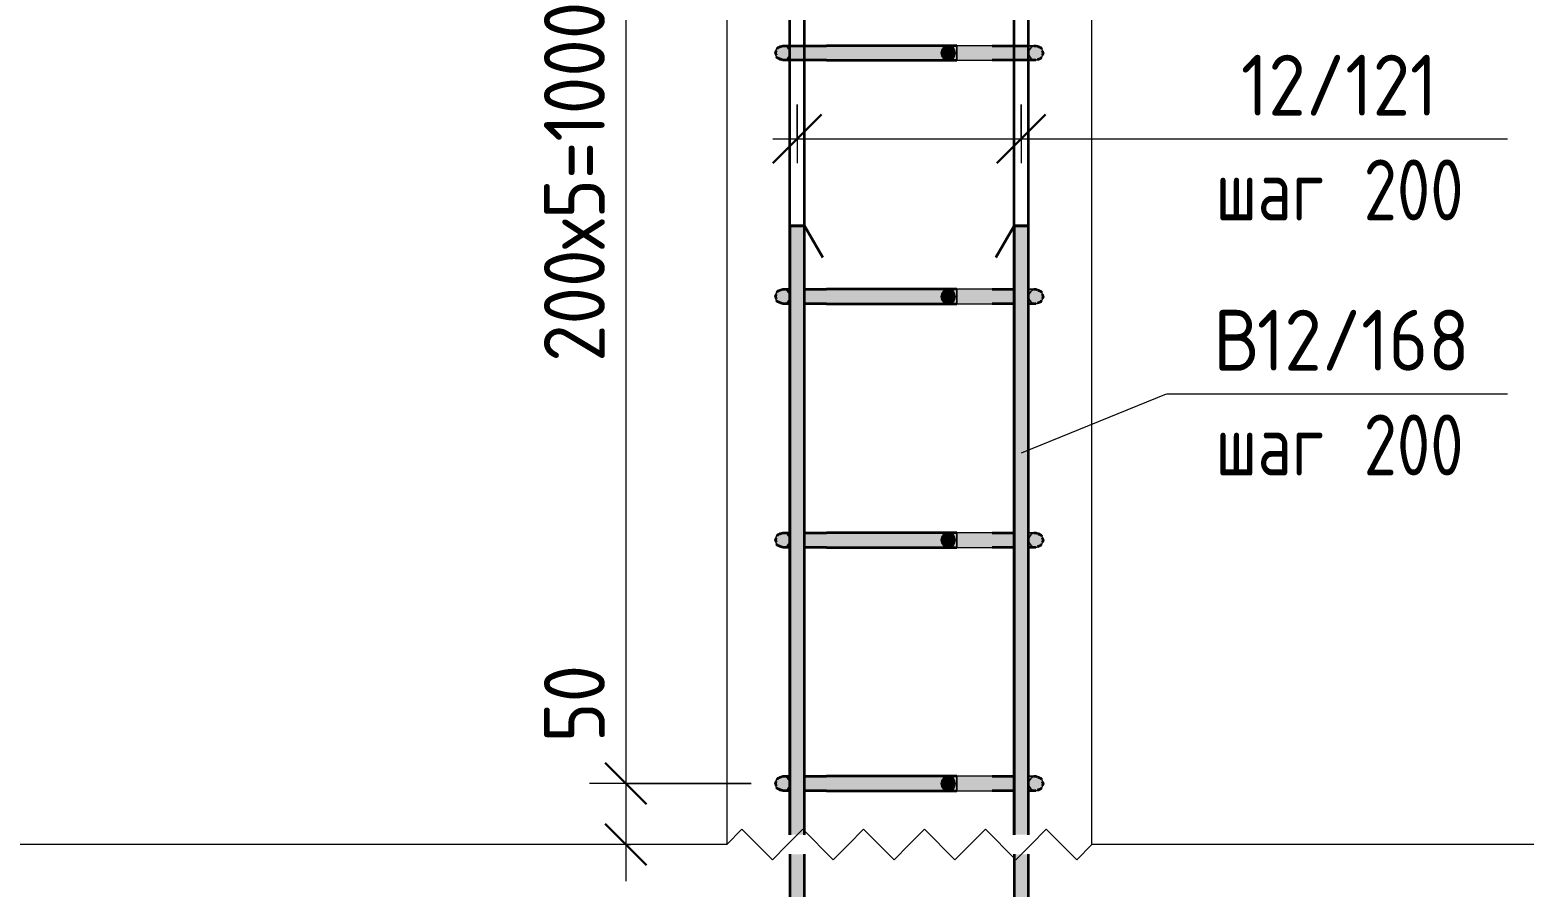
# Model space of a CAD drawing. Header units: millimetres. Extents: x 2384 to 38512, y -3571 to 48684.
# Drawn here: x 17201 to 18428, y -2605 to -1901 of the extents above; entities that cross this region are included whole.
import ezdxf

# ---------------------------------------------------------------- set-up
doc = ezdxf.new("R2010")
doc.units = ezdxf.units.MM
for name, color, linetype, lineweight in [('AA_Dim', 7, 'Continuous', 9), ('AA_Dim-20', 7, 'Continuous', 9), ('AA_Oformlenie', 7, 'Continuous', 9), ('AA_Vinoska', 7, 'Continuous', 9), ('AF_Stena_Опалубка', 253, 'Continuous', 20), ('KR_Armatura', 7, 'Continuous', 20), ('KR_Armatura_Tonkie', 7, 'Continuous', 20), ('KR_Fundament', 7, 'Continuous', 20)]:
    doc.layers.add(name, color=color, linetype=linetype, lineweight=lineweight)
doc.styles.add('ISOCPEUR_1', font='isocpeur.ttf', dxfattribs={"width": 0.9, "height": 50})
doc.styles.add('ISOCPEUR_2', font='isocpeur.ttf', dxfattribs={"width": 0.8, "height": 50})
doc.dimstyles.new('05_Округл_5мм__прозр_', dxfattribs={"dimscale": 304.8, "dimtxt": 49.799059, "dimasz": 0.111549, "dimexe": 0.098425, "dimexo": 0.065617, "dimgap": 0.006562, "dimtad": 1, "dimdec": 0, "dimrnd": 5, "dimdsep": 46, "dimtxsty": 'ISOCPEUR_1', "dimblk1": 'OBLIQUE', "dimblk2": 'OBLIQUE', "dimsah": 1, "dimcen": 0.09, "dimdle": 0.098425, "dimazin": 0, "dimtfac": 1, "dimtdec": 4, "dimtix": 1, "dimtmove": 1, "dimatfit": 3, "dimfxl": 1, "dimtvp": 1, "dimtolj": 1, "dimtzin": 0, "dimlwd": 18, "dimlwe": 18, "dimarcsym": 2})
doc.dimstyles.new('05_Округл_5мм__прозр__1', dxfattribs={"dimscale": 304.8, "dimtxt": 49.799059, "dimasz": 0.111549, "dimexe": 0.098425, "dimexo": 0.065617, "dimgap": 0.006562, "dimtad": 1, "dimdec": 0, "dimrnd": 5, "dimdsep": 46, "dimtxsty": 'ISOCPEUR_1', "dimblk1": 'OBLIQUE', "dimblk2": 'OBLIQUE', "dimsah": 1, "dimcen": 0.09, "dimdle": 0.098425, "dimazin": 0, "dimtfac": 1, "dimtdec": 4, "dimtix": 1, "dimtmove": 0, "dimatfit": 3, "dimfxl": 1, "dimtvp": 1, "dimtolj": 1, "dimtzin": 0, "dimlwd": 18, "dimlwe": 18, "dimarcsym": 2})
doc.dimstyles.new('10_Раскладка_арматуры_с_засечками', dxfattribs={"dimscale": 304.8, "dimtxt": 0.18, "dimasz": 0.131234, "dimexe": 0.065617, "dimexo": 0, "dimgap": 0, "dimtad": 1, "dimdec": 3, "dimrnd": 0.001, "dimdsep": 46, "dimtxsty": 'ISOCPEUR_2', "dimblk1": 'OBLIQUE', "dimblk2": 'OBLIQUE', "dimsah": 1, "dimcen": 0.09, "dimdle": 0.065617, "dimazin": 0, "dimtfac": 1, "dimtdec": 4, "dimtix": 1, "dimtmove": 0, "dimatfit": 3, "dimfxl": 1, "dimtvp": 1, "dimtolj": 1, "dimtzin": 0, "dimlwd": 18, "dimlwe": 18, "dimarcsym": 2})

# ---------------------------------------------------------------- blocks, each defined once
blk = doc.blocks.new('350_Хомут прямоугольный верт _НесАрм_РабПлоск_ - 350_Хомут прямоугольный верт _НесАрм_РабПлоск_-V43-Сечение 3')
at = {"layer": 'KR_Armatura_Tonkie', "lineweight": 9}
h = blk.add_hatch(color=256, dxfattribs=at)
h.paths.add_polyline_path([(42919, -1926), (42924.2, -1923), (42924.2, -1917), (42919, -1914), (42913.8, -1917), (42913.8, -1923), (42917.3, -1925)])
h.paths.add_polyline_path([(42711, -1926), (42716.2, -1923), (42716.2, -1917), (42711, -1914), (42705.8, -1917), (42705.8, -1923), (42709.3, -1925)])
h = blk.add_hatch(color=256, dxfattribs=at)
h.paths.add_polyline_path([(42747, -1914.2), (42747, -1914.2), (42744.7, -1914.2)])
h.paths.add_polyline_path([(42737.7, -1926), (42747, -1925.8), (42747, -1914.2), (42727.6, -1914), (42712.6, -1914.2), (42715.2, -1915.8), (42716.2, -1917), (42716.8, -1918.6), (42717, -1920), (42716.8, -1921.6), (42716.2, -1923), (42715.2, -1924.2), (42714.5, -1925), (42712.2, -1926), (42734.5, -1926)])
h = blk.add_hatch(color=256, dxfattribs=at)
h.paths.add_polyline_path([(42845.9, -1925.8), (42845, -1925.6), (42843.6, -1924.9), (42842.5, -1923.9), (42841.6, -1922.6), (42841.1, -1921.1), (42841.1, -1919.5), (42841.4, -1918), (42842.1, -1916.6), (42842.8, -1915.8), (42844.4, -1914.6), (42845.6, -1914.2), (42747, -1914.2), (42747, -1925.8), (42845.6, -1925.8)])
h.paths.add_polyline_path([(42849.4, -1914.6), (42851.5, -1914.2), (42848.6, -1914.2)])
for points in [[(42847, -1926), (42848.6, -1925.8), (42850.2, -1925), (42851.2, -1924.2), (42852.2, -1923), (42852.8, -1921.6), (42853, -1920), (42852.8, -1918.4), (42852.2, -1917), (42851.2, -1915.8), (42850, -1914.8), (42848.6, -1914.2), (42847, -1914), (42845.4, -1914.2), (42844, -1914.8), (42842.8, -1915.8), (42841.8, -1917), (42841.2, -1918.4), (42841, -1920), (42841.2, -1921.6), (42841.8, -1923), (42842.8, -1924.2), (42844, -1925.2), (42845.4, -1925.8)], [(42883, -1920), (42883, -1914), (42854.1, -1914.2), (42854.1, -1920), (42864.2, -1920)], [(42883, -1926), (42883, -1920), (42854.1, -1920), (42854.1, -1926), (42864.2, -1926)]]:
    blk.add_hatch(color=256, dxfattribs=at).paths.add_polyline_path(points)
h = blk.add_hatch(color=256, dxfattribs=at)
h.paths.add_polyline_path([(42913, -1920), (42913.8, -1920), (42914, -1916.9), (42918.8, -1914), (42917.6, -1914.1), (42917.2, -1914), (42883, -1914.2), (42883, -1920), (42912.7, -1920)])
h.paths.add_polyline_path([(42925, -1920), (42924.2, -1917.3), (42924.2, -1920)])
h.paths.add_polyline_path([(42854.1, -1920), (42854.1, -1914), (42849.7, -1914.7), (42850, -1914.8), (42851.5, -1916.1), (42852.2, -1917), (42852.8, -1918.4), (42853, -1920), (42853.8, -1920)])
h.paths.add_polyline_path([(42924.1, -1916.9), (42924, -1916.7), (42921.9, -1914.8), (42919.7, -1914.4), (42923.6, -1916.6)])
h = blk.add_hatch(color=256, dxfattribs=at)
h.paths.add_polyline_path([(42916.2, -1926), (42891.1, -1925.8), (42890.6, -1925.6), (42887.3, -1925.9), (42901.5, -1926), (42914.8, -1926)])
h.paths.add_polyline_path([(42890.8, -1914.2), (42891.3, -1914), (42890.5, -1914.2)])
h.paths.add_polyline_path([(42917.6, -1914.1), (42917.4, -1914), (42917.5, -1914.1)])
h = blk.add_hatch(color=256, dxfattribs=at)
h.paths.add_polyline_path([(42883, -1926), (42891.1, -1925.8), (42891.7, -1925.9), (42903.3, -1925.9), (42908.7, -1926), (42919, -1926), (42913.8, -1923), (42913.8, -1920), (42883, -1920), (42883, -1925.8)])
h.paths.add_polyline_path([(42854.1, -1926), (42854.1, -1920), (42853, -1920), (42852.8, -1921.6), (42852.2, -1923), (42851.2, -1924.2), (42850, -1925.2), (42848.6, -1925.8), (42853, -1925.9)])
h.paths.add_polyline_path([(42919, -1926), (42919.6, -1925.9), (42923.1, -1924.3), (42923.5, -1923.4), (42919, -1926)])
h.paths.add_polyline_path([(42924.2, -1921.8), (42925, -1920), (42924.2, -1920), (42924.2, -1921.3)])
at = {"layer": 'KR_Armatura'}
for centre, start, end in [((42711, -1920), 90, 270), ((42711, -1920), 270, 90), ((42919, -1920), 90, 270), ((42919, -1920), 270, 90)]:
    blk.add_arc(centre, 6, start, end, dxfattribs=at)
at = {"layer": 'KR_Armatura_Tonkie', "lineweight": 35}
for p, q in [((42854.1, -1914), (42747, -1914)), ((42913.2, -1914), (42913.8, -1914)), ((42919, -1914), (42920.2, -1914.5)), ((42747, -1926), (42854.1, -1926))]:
    blk.add_line(p, q, dxfattribs=at)
at = {"layer": 'KR_Armatura_Tonkie', "lineweight": 9}
for p, q in [((42883, -1914), (42854.1, -1914)), ((42854.1, -1920), (42854.1, -1914)), ((42854.1, -1914.2), (42854.1, -1920)), ((42854.1, -1920), (42854.1, -1925.1)), ((42854.1, -1926), (42854.1, -1920)), ((42854.1, -1925.2), (42854.1, -1925.8)), ((42854.1, -1926), (42883, -1926)), ((42924.2, -1918), (42925, -1920)), ((42925, -1920), (42924.2, -1921.9))]:
    blk.add_line(p, q, dxfattribs=at)
at = {"layer": 'KR_Armatura_Tonkie', "lineweight": 35, "flags": 128}
for points in [[(42706.5, -1916.6), (42707.1, -1915.4), (42711, -1914)], [(42711, -1914), (42713, -1914), (42717, -1914)], [(42717, -1914), (42718.6, -1914), (42727.4, -1914), (42729, -1914)], [(42729, -1914), (42738.3, -1914), (42747, -1914)], [(42883, -1914), (42894.7, -1914), (42901, -1914)], [(42901, -1914), (42905.2, -1914), (42913, -1914)], [(42917.2, -1914), (42917.9, -1914), (42919, -1914)], [(42705.8, -1921.8), (42705, -1919.7), (42705.8, -1918.1)], [(42711, -1926), (42706.6, -1924.1), (42706.3, -1923.3)], [(42716.8, -1926), (42712.1, -1926), (42711, -1926)], [(42729, -1926), (42724.8, -1926), (42717, -1926)], [(42747, -1926), (42735.3, -1926), (42729, -1926)], [(42901, -1926), (42891.7, -1926), (42883, -1926)], [(42913, -1926), (42911.4, -1926), (42902.6, -1926), (42901, -1926)], [(42919, -1926), (42917, -1926), (42913, -1926)], [(42923.5, -1923.4), (42922.9, -1924.6), (42920.3, -1925.5)], [(42920.8, -1914.8), (42923.4, -1915.9), (42923.7, -1916.7)], [(42924.2, -1918.2), (42925, -1920.3), (42924.2, -1921.9)]]:
    blk.add_lwpolyline(points, dxfattribs=at)
at = {"layer": 'KR_Armatura_Tonkie', "lineweight": 9, "flags": 128}
for points in [[(42847, -1914), (42849, -1914), (42854.1, -1914)], [(42883, -1914), (42886.1, -1914), (42897.6, -1914), (42901, -1914)], [(42901, -1914), (42897.1, -1914), (42885.6, -1914), (42883, -1914)], [(42901, -1914), (42907.5, -1914), (42913, -1914)], [(42913, -1914), (42907.1, -1914), (42901, -1914)], [(42913, -1914), (42914.8, -1914), (42918.5, -1914), (42918.5, -1914), (42914.5, -1914), (42913, -1914)], [(42919, -1914), (42923.4, -1915.9), (42923.7, -1916.7)], [(42854.1, -1926), (42851.2, -1926), (42847.5, -1926), (42847, -1926)], [(42883, -1926), (42894.7, -1926), (42901, -1926)], [(42901, -1926), (42891.7, -1926), (42883, -1926)], [(42901, -1926), (42905.2, -1926), (42913, -1926)], [(42913, -1926), (42911.4, -1926), (42902.6, -1926), (42901, -1926)], [(42919, -1926), (42917, -1926), (42913, -1926)], [(42913.2, -1926), (42917.9, -1926), (42919, -1926)], [(42923.6, -1923.4), (42923.1, -1924.4), (42919, -1926)]]:
    blk.add_lwpolyline(points, dxfattribs=at)
at = {"layer": 'KR_Armatura_Tonkie', "lineweight": 9}
for start, end in [(360, 180), (180, 360)]:
    blk.add_arc((42847, -1920), 6, start, end, dxfattribs=at)
blk = doc.blocks.new('350_Хомут прямоугольный верт _НесАрм_РабПлоск_ - 350_Хомут прямоугольный верт _НесАрм_РабПлоск_-V44-Сечение 3')
at = {"layer": 'KR_Armatura_Tonkie', "lineweight": 9}
h = blk.add_hatch(color=256, dxfattribs=at)
h.paths.add_polyline_path([(42919, -2126), (42924.2, -2123), (42924.2, -2117), (42919, -2114), (42913.8, -2117), (42913.8, -2123)])
h.paths.add_polyline_path([(42711, -2126), (42716.2, -2123), (42716.2, -2117), (42711, -2114), (42705.8, -2117), (42705.8, -2123)])
h = blk.add_hatch(color=256, dxfattribs=at)
h.paths.add_polyline_path([(42747, -2114.2), (42747, -2114.2), (42744.7, -2114.2)])
h.paths.add_polyline_path([(42734.5, -2126), (42747, -2125.8), (42747, -2114.2), (42729, -2114), (42729, -2126)])
h.paths.add_polyline_path([(42717, -2126), (42716.8, -2121.6), (42716.2, -2123), (42715.2, -2124.2), (42714, -2125.2), (42712.2, -2126), (42716.7, -2126)])
h.paths.add_polyline_path([(42717, -2120), (42717, -2114), (42712.6, -2114.2), (42715.2, -2115.8), (42716.2, -2117), (42716.8, -2118.6)])
h = blk.add_hatch(color=256, dxfattribs=at)
h.paths.add_polyline_path([(42845.9, -2125.8), (42845, -2125.6), (42843.6, -2124.9), (42842.5, -2123.9), (42841.6, -2122.6), (42841.1, -2121.1), (42841.1, -2119.5), (42841.4, -2118), (42842.1, -2116.6), (42842.8, -2115.8), (42844.4, -2114.6), (42845.6, -2114.2), (42747, -2114.2), (42747, -2125.8), (42845.6, -2125.8)])
h.paths.add_polyline_path([(42849.4, -2114.6), (42851.5, -2114.2), (42848.6, -2114.2)])
for points in [[(42847, -2126), (42848.6, -2125.8), (42850, -2125.2), (42851.2, -2124.2), (42852.2, -2123), (42852.8, -2121.3), (42853, -2120), (42852.8, -2118.4), (42852.2, -2117), (42851.2, -2115.8), (42850, -2114.8), (42848.6, -2114.2), (42847, -2114), (42845.4, -2114.2), (42844, -2114.8), (42842.8, -2115.8), (42841.8, -2117), (42841.2, -2118.4), (42841, -2120), (42841.2, -2121.6), (42841.8, -2123), (42842.8, -2124.2), (42844, -2125.2), (42845.4, -2125.8)], [(42883, -2120), (42883, -2114), (42854.1, -2114.2), (42854.1, -2120), (42864.2, -2120)], [(42883, -2126), (42883, -2120), (42854.1, -2120), (42854.1, -2126), (42864.2, -2126)]]:
    blk.add_hatch(color=256, dxfattribs=at).paths.add_polyline_path(points)
h = blk.add_hatch(color=256, dxfattribs=at)
h.paths.add_polyline_path([(42883, -2126), (42891.1, -2125.8), (42891.7, -2125.9), (42901, -2125.8), (42901, -2120), (42883, -2120), (42883, -2125.8)])
h.paths.add_polyline_path([(42918.9, -2126), (42919, -2126), (42913.8, -2123), (42913.8, -2120), (42913, -2120), (42913, -2126), (42918.8, -2126)])
h.paths.add_polyline_path([(42854.1, -2126), (42854.1, -2120), (42853, -2120), (42852.8, -2121.6), (42852.2, -2123), (42851.2, -2124.2), (42850, -2125.2), (42848.6, -2125.8), (42853, -2125.9)])
h.paths.add_polyline_path([(42919, -2126), (42919.6, -2125.9), (42923.1, -2124.3), (42923.5, -2123.4), (42919, -2126)])
h.paths.add_polyline_path([(42924.2, -2121.8), (42925, -2120), (42924.2, -2120), (42924.2, -2121.3)])
h = blk.add_hatch(color=256, dxfattribs=at)
h.paths.add_polyline_path([(42925, -2120), (42924.2, -2117.3), (42924.2, -2120)])
h.paths.add_polyline_path([(42913.8, -2120), (42914, -2116.9), (42918.8, -2114), (42917.6, -2114.1), (42917.2, -2114), (42913, -2114), (42913, -2120)])
h.paths.add_polyline_path([(42901, -2120), (42901, -2114), (42891.3, -2114.1), (42890.8, -2114.2), (42883, -2114.4), (42883, -2120), (42894.1, -2120)])
h.paths.add_polyline_path([(42854.1, -2120), (42854.1, -2114), (42849.7, -2114.7), (42850, -2114.8), (42851.5, -2116.1), (42852.2, -2117), (42852.8, -2118.4), (42853, -2120), (42853.8, -2120)])
h.paths.add_polyline_path([(42924.1, -2116.9), (42924, -2116.7), (42921.9, -2114.8), (42919.7, -2114.4), (42923.6, -2116.6)])
h = blk.add_hatch(color=256, dxfattribs=at)
h.paths.add_polyline_path([(42894.1, -2126), (42891.1, -2125.8), (42890.6, -2125.6), (42887.3, -2125.9), (42892.5, -2126)])
h.paths.add_polyline_path([(42890.8, -2114.2), (42891.3, -2114), (42890.5, -2114.2)])
h.paths.add_polyline_path([(42917.6, -2114.1), (42917.4, -2114), (42917.5, -2114.1)])
at = {"layer": 'KR_Armatura'}
for centre, start, end in [((42711, -2120), 90, 270), ((42711, -2120), 270, 90), ((42919, -2120), 90, 270), ((42919, -2120), 270, 90)]:
    blk.add_arc(centre, 6, start, end, dxfattribs=at)
at = {"layer": 'KR_Armatura_Tonkie', "lineweight": 35}
for p, q in [((42854.1, -2114), (42747, -2114)), ((42913.2, -2114), (42913.8, -2114)), ((42919, -2114), (42920.2, -2114.5)), ((42747, -2126), (42854.1, -2126))]:
    blk.add_line(p, q, dxfattribs=at)
at = {"layer": 'KR_Armatura_Tonkie', "lineweight": 9}
for p, q in [((42883, -2114), (42854.1, -2114)), ((42854.1, -2120), (42854.1, -2114)), ((42854.1, -2114.2), (42854.1, -2120)), ((42854.1, -2120), (42854.1, -2121.4)), ((42854.1, -2126), (42854.1, -2120)), ((42854.1, -2121.6), (42854.1, -2125.8)), ((42924.2, -2118), (42925, -2120)), ((42925, -2120), (42924.2, -2121.9)), ((42854.1, -2126), (42883, -2126))]:
    blk.add_line(p, q, dxfattribs=at)
at = {"layer": 'KR_Armatura_Tonkie', "lineweight": 35, "flags": 128}
for points in [[(42705.8, -2121.8), (42705, -2119.7), (42705.8, -2118.1)], [(42706.5, -2116.6), (42707.1, -2115.4), (42711, -2114)], [(42711, -2114), (42713, -2114), (42717, -2114)], [(42729, -2114), (42738.3, -2114), (42747, -2114)], [(42883, -2114), (42894.7, -2114), (42901, -2114)], [(42917.2, -2114), (42917.9, -2114), (42919, -2114)], [(42920.8, -2114.8), (42923.4, -2115.9), (42923.7, -2116.7)], [(42924.2, -2118.2), (42925, -2120.3), (42924.2, -2121.9)], [(42711, -2126), (42706.6, -2124.1), (42706.3, -2123.3)], [(42716.8, -2126), (42712.1, -2126), (42711, -2126)], [(42747, -2126), (42735.3, -2126), (42729, -2126)], [(42901, -2126), (42891.7, -2126), (42883, -2126)], [(42919, -2126), (42917, -2126), (42913, -2126)], [(42923.5, -2123.4), (42922.9, -2124.6), (42920.3, -2125.5)]]:
    blk.add_lwpolyline(points, dxfattribs=at)
at = {"layer": 'KR_Armatura_Tonkie', "lineweight": 9, "flags": 128}
for points in [[(42847, -2114), (42849, -2114), (42854.1, -2114)], [(42883, -2114), (42886.1, -2114), (42897.6, -2114), (42901, -2114)], [(42901, -2114), (42897.1, -2114), (42885.6, -2114), (42883, -2114)], [(42913, -2114), (42914.8, -2114), (42918.5, -2114), (42918.5, -2114), (42914.5, -2114), (42913, -2114)], [(42919, -2114), (42923.4, -2115.9), (42923.7, -2116.7)], [(42854.1, -2126), (42851.2, -2126), (42847.5, -2126), (42847, -2126)], [(42883, -2126), (42894.7, -2126), (42901, -2126)], [(42901, -2126), (42891.7, -2126), (42883, -2126)], [(42919, -2126), (42917, -2126), (42913, -2126)], [(42913.2, -2126), (42917.9, -2126), (42919, -2126)], [(42923.6, -2123.4), (42923.1, -2124.4), (42919, -2126)]]:
    blk.add_lwpolyline(points, dxfattribs=at)
at = {"layer": 'KR_Armatura_Tonkie', "lineweight": 9}
for start, end in [(360, 180), (180, 360)]:
    blk.add_arc((42847, -2120), 6, start, end, dxfattribs=at)
blk = doc.blocks.new('350_Хомут прямоугольный верт _НесАрм_РабПлоск_ - 350_Хомут прямоугольный верт _НесАрм_РабПлоск_-V45-Сечение 3')
at = {"layer": 'KR_Armatura_Tonkie', "lineweight": 9}
h = blk.add_hatch(color=256, dxfattribs=at)
h.paths.add_polyline_path([(42919, -2326), (42924.2, -2323), (42924.2, -2317), (42919, -2314), (42913.8, -2317), (42913.8, -2323)])
h.paths.add_polyline_path([(42711, -2326), (42716.2, -2323), (42716.2, -2317), (42711, -2314), (42705.8, -2317), (42705.8, -2323)])
h = blk.add_hatch(color=256, dxfattribs=at)
h.paths.add_polyline_path([(42747, -2314.2), (42747, -2314.2), (42744.7, -2314.2)])
h.paths.add_polyline_path([(42729, -2326), (42747, -2325.8), (42747, -2314.2), (42729, -2314), (42729, -2323.3)])
h.paths.add_polyline_path([(42715.2, -2326), (42717, -2326), (42716.8, -2321.6), (42716.2, -2323), (42715.2, -2324.2), (42714, -2325.2), (42712.2, -2326), (42712.6, -2326)])
h.paths.add_polyline_path([(42717, -2320), (42717, -2314), (42712.6, -2314.2), (42715.2, -2315.8), (42716.5, -2317.7), (42716.8, -2318.6)])
h = blk.add_hatch(color=256, dxfattribs=at)
h.paths.add_polyline_path([(42845.6, -2325.8), (42845, -2325.6), (42843.6, -2324.9), (42842.5, -2323.9), (42841.6, -2322.6), (42841.1, -2321.1), (42841.1, -2319.5), (42841.5, -2317.7), (42842.1, -2316.6), (42842.8, -2315.8), (42844.4, -2314.6), (42845.6, -2314.2), (42747, -2314.2), (42747, -2325.8), (42845.5, -2325.8)])
h.paths.add_polyline_path([(42849.4, -2314.6), (42851.5, -2314.2), (42848.6, -2314.2)])
for points in [[(42847, -2326), (42848.6, -2325.8), (42850, -2325.2), (42851.2, -2324.2), (42852.2, -2323), (42852.8, -2321.6), (42853, -2320), (42852.5, -2317.7), (42852.2, -2317), (42851.2, -2315.8), (42850, -2314.8), (42848.6, -2314.2), (42847, -2314), (42845.4, -2314.2), (42844, -2314.8), (42842.8, -2315.8), (42841.5, -2317.7), (42841.2, -2318.4), (42841, -2320), (42841.2, -2321.6), (42841.8, -2323), (42842.8, -2324.2), (42844, -2325.2), (42845.4, -2325.8)], [(42883, -2320), (42883, -2314), (42854.1, -2314.2), (42854.1, -2320), (42864.2, -2320)], [(42883, -2326), (42883, -2320), (42854.1, -2320), (42854.1, -2326), (42864.2, -2326)]]:
    blk.add_hatch(color=256, dxfattribs=at).paths.add_polyline_path(points)
h = blk.add_hatch(color=256, dxfattribs=at)
h.paths.add_polyline_path([(42913.8, -2320), (42914, -2316.9), (42918.8, -2314), (42917.6, -2314.1), (42917.2, -2314), (42913, -2314), (42913, -2320)])
h.paths.add_polyline_path([(42924.2, -2320), (42925, -2320), (42924.2, -2317.3), (42924.2, -2318.6)])
h.paths.add_polyline_path([(42901, -2320), (42901, -2314), (42891.3, -2314.1), (42890.8, -2314.2), (42883, -2314.4), (42883, -2320), (42894.1, -2320)])
h.paths.add_polyline_path([(42854.1, -2320), (42854.1, -2314), (42849.7, -2314.7), (42850, -2314.8), (42851.5, -2316.1), (42852.5, -2317.7), (42852.8, -2318.4), (42853, -2320), (42853.8, -2320)])
h.paths.add_polyline_path([(42924.1, -2316.9), (42924, -2316.7), (42921.9, -2314.8), (42919.7, -2314.4), (42923.6, -2316.6)])
h = blk.add_hatch(color=256, dxfattribs=at)
h.paths.add_polyline_path([(42894.1, -2326), (42891.1, -2325.8), (42890.6, -2325.6), (42887.3, -2325.9), (42892.5, -2326)])
h.paths.add_polyline_path([(42890.8, -2314.2), (42891.3, -2314), (42890.5, -2314.2)])
h.paths.add_polyline_path([(42917.6, -2314.1), (42917.4, -2314), (42917.5, -2314.1)])
h = blk.add_hatch(color=256, dxfattribs=at)
h.paths.add_polyline_path([(42883, -2326), (42891.1, -2325.8), (42891.7, -2325.9), (42901, -2325.8), (42901, -2320), (42883, -2320), (42883, -2325.8)])
h.paths.add_polyline_path([(42918.9, -2326), (42919, -2326), (42913.8, -2323), (42913.8, -2320), (42913, -2320), (42913, -2326), (42918.8, -2326)])
h.paths.add_polyline_path([(42854.1, -2326), (42854.1, -2320), (42853, -2320), (42852.8, -2321.6), (42852.2, -2323), (42851.2, -2324.2), (42850, -2325.2), (42848.6, -2325.8), (42853, -2325.9)])
h.paths.add_polyline_path([(42919, -2326), (42919.6, -2325.9), (42923.1, -2324.3), (42923.5, -2323.4), (42919, -2326)])
h.paths.add_polyline_path([(42924.2, -2321.8), (42925, -2320), (42924.2, -2320), (42924.2, -2321.3)])
at = {"layer": 'KR_Armatura'}
for centre, start, end in [((42711, -2320), 90, 270), ((42711, -2320), 270, 90), ((42919, -2320), 90, 270), ((42919, -2320), 270, 90)]:
    blk.add_arc(centre, 6, start, end, dxfattribs=at)
at = {"layer": 'KR_Armatura_Tonkie', "lineweight": 35}
for p, q in [((42854.1, -2314), (42747, -2314)), ((42913.2, -2314), (42913.8, -2314)), ((42919, -2314), (42920.2, -2314.5)), ((42747, -2326), (42854.1, -2326))]:
    blk.add_line(p, q, dxfattribs=at)
at = {"layer": 'KR_Armatura_Tonkie', "lineweight": 9}
for p, q in [((42883, -2314), (42854.1, -2314)), ((42854.1, -2320), (42854.1, -2314)), ((42854.1, -2314.2), (42854.1, -2320)), ((42924.2, -2318), (42925, -2320)), ((42854.1, -2320), (42854.1, -2325.8)), ((42854.1, -2326), (42854.1, -2320)), ((42854.1, -2326), (42883, -2326)), ((42925, -2320), (42924.2, -2321.9))]:
    blk.add_line(p, q, dxfattribs=at)
at = {"layer": 'KR_Armatura_Tonkie', "lineweight": 35, "flags": 128}
for points in [[(42705.8, -2321.8), (42705, -2319.7), (42705.8, -2318.1)], [(42706.5, -2316.6), (42707.1, -2315.4), (42711, -2314)], [(42711, -2314), (42713, -2314), (42717, -2314)], [(42729, -2314), (42738.3, -2314), (42747, -2314)], [(42883, -2314), (42894.7, -2314), (42901, -2314)], [(42917.2, -2314), (42917.9, -2314), (42919, -2314)], [(42920.8, -2314.8), (42923.4, -2315.9), (42923.7, -2316.7)], [(42924.2, -2318.2), (42925, -2320.3), (42924.2, -2321.9)], [(42711, -2326), (42706.6, -2324.1), (42706.3, -2323.3)], [(42716.8, -2326), (42712.1, -2326), (42711, -2326)], [(42747, -2326), (42735.3, -2326), (42729, -2326)], [(42901, -2326), (42891.7, -2326), (42883, -2326)], [(42919, -2326), (42917, -2326), (42913, -2326)], [(42923.5, -2323.4), (42922.9, -2324.6), (42920.3, -2325.5)]]:
    blk.add_lwpolyline(points, dxfattribs=at)
at = {"layer": 'KR_Armatura_Tonkie', "lineweight": 9, "flags": 128}
for points in [[(42847, -2314), (42849, -2314), (42854.1, -2314)], [(42883, -2314), (42886.1, -2314), (42897.6, -2314), (42901, -2314)], [(42901, -2314), (42897.1, -2314), (42885.6, -2314), (42883, -2314)], [(42913, -2314), (42914.8, -2314), (42918.5, -2314), (42918.5, -2314), (42914.5, -2314), (42913, -2314)], [(42919, -2314), (42923.4, -2315.9), (42923.7, -2316.7)], [(42854.1, -2326), (42851.2, -2326), (42847.5, -2326), (42847, -2326)], [(42883, -2326), (42894.7, -2326), (42901, -2326)], [(42901, -2326), (42891.7, -2326), (42883, -2326)], [(42919, -2326), (42917, -2326), (42913, -2326)], [(42913.2, -2326), (42917.9, -2326), (42919, -2326)], [(42923.6, -2323.4), (42923.1, -2324.4), (42919, -2326)]]:
    blk.add_lwpolyline(points, dxfattribs=at)
at = {"layer": 'KR_Armatura_Tonkie', "lineweight": 9}
for start, end in [(360, 180), (180, 360)]:
    blk.add_arc((42847, -2320), 6, start, end, dxfattribs=at)
blk = doc.blocks.new('350_Хомут прямоугольный верт _НесАрм_РабПлоск_ - 350_Хомут прямоугольный верт _НесАрм_РабПлоск_-V46-Сечение 3')
at = {"layer": 'KR_Armatura_Tonkie', "lineweight": 9}
h = blk.add_hatch(color=256, dxfattribs=at)
h.paths.add_polyline_path([(42919, -2526), (42924.2, -2523), (42924.2, -2517), (42919, -2514), (42913.8, -2517), (42913.8, -2523)])
h.paths.add_polyline_path([(42711, -2526), (42716.2, -2523), (42716.2, -2517), (42711, -2514), (42705.8, -2517), (42705.8, -2523)])
h = blk.add_hatch(color=256, dxfattribs=at)
h.paths.add_polyline_path([(42747, -2514.2), (42747, -2514.2), (42744.7, -2514.2)])
h.paths.add_polyline_path([(42734.5, -2526), (42747, -2525.8), (42747, -2514.2), (42729, -2514), (42729, -2526)])
h.paths.add_polyline_path([(42716.2, -2526), (42717, -2526), (42716.8, -2521.6), (42716.2, -2523), (42715.2, -2524.2), (42714, -2525.2), (42712.2, -2526), (42715.8, -2526)])
h.paths.add_polyline_path([(42717, -2520), (42717, -2514), (42712.6, -2514.2), (42715.2, -2515.8), (42716.2, -2517), (42716.8, -2518.6)])
h = blk.add_hatch(color=256, dxfattribs=at)
h.paths.add_polyline_path([(42845.5, -2525.8), (42845, -2525.6), (42843.6, -2524.9), (42842.5, -2523.9), (42841.6, -2522.6), (42841.1, -2521.1), (42841.1, -2519.5), (42841.4, -2518), (42842.1, -2516.6), (42842.8, -2515.8), (42844.4, -2514.6), (42845.6, -2514.2), (42747, -2514.2), (42747, -2525.8), (42845.4, -2525.8)])
h.paths.add_polyline_path([(42849.4, -2514.6), (42851.5, -2514.2), (42848.6, -2514.2)])
for points in [[(42847, -2526), (42848.6, -2525.8), (42850, -2525.2), (42851.2, -2524.2), (42852.2, -2523), (42852.8, -2521.6), (42853, -2520), (42852.8, -2518.4), (42852.2, -2517), (42851.2, -2515.8), (42850, -2514.8), (42848.6, -2514.2), (42847, -2514), (42845.4, -2514.2), (42844, -2514.8), (42842.8, -2515.8), (42841.8, -2517), (42841.2, -2518.4), (42841, -2520), (42841.2, -2521.6), (42841.8, -2523), (42842.8, -2524.2), (42844, -2525.2), (42845.4, -2525.8)], [(42883, -2520), (42883, -2514), (42854.1, -2514.2), (42854.1, -2520), (42864.2, -2520)], [(42883, -2526), (42883, -2520), (42854.1, -2520), (42854.1, -2526), (42864.2, -2526)]]:
    blk.add_hatch(color=256, dxfattribs=at).paths.add_polyline_path(points)
h = blk.add_hatch(color=256, dxfattribs=at)
h.paths.add_polyline_path([(42925, -2520), (42924.2, -2517.3), (42924.2, -2520)])
h.paths.add_polyline_path([(42913.8, -2520), (42914, -2516.9), (42918.8, -2514), (42917.6, -2514.1), (42917.2, -2514), (42913, -2514), (42913, -2520)])
h.paths.add_polyline_path([(42901, -2520), (42901, -2514), (42891.3, -2514.1), (42890.8, -2514.2), (42883, -2514.4), (42883, -2520), (42894.1, -2520)])
h.paths.add_polyline_path([(42854.1, -2520), (42854.1, -2514), (42849.7, -2514.7), (42850, -2514.8), (42851.5, -2516.1), (42852.2, -2517), (42852.8, -2518.4), (42853, -2520), (42853.8, -2520)])
h.paths.add_polyline_path([(42924.1, -2516.9), (42924, -2516.7), (42921.9, -2514.8), (42919.7, -2514.4), (42923.6, -2516.6)])
h = blk.add_hatch(color=256, dxfattribs=at)
h.paths.add_polyline_path([(42894.6, -2526), (42891.1, -2525.8), (42890.6, -2525.6), (42887.3, -2525.9), (42894.2, -2526)])
h.paths.add_polyline_path([(42890.8, -2514.2), (42891.3, -2514), (42890.5, -2514.2)])
h.paths.add_polyline_path([(42917.6, -2514.1), (42917.4, -2514), (42917.5, -2514.1)])
h = blk.add_hatch(color=256, dxfattribs=at)
h.paths.add_polyline_path([(42883, -2526), (42891.1, -2525.8), (42891.7, -2525.9), (42901, -2525.8), (42901, -2520), (42883, -2520), (42883, -2525.8)])
h.paths.add_polyline_path([(42918.9, -2526), (42919, -2526), (42913.8, -2523), (42913.8, -2520), (42913, -2520), (42913, -2526), (42918.8, -2526)])
h.paths.add_polyline_path([(42854.1, -2526), (42854.1, -2520), (42853, -2520), (42852.8, -2521.6), (42852.2, -2523), (42851.2, -2524.2), (42850, -2525.2), (42848.6, -2525.8), (42853, -2525.9)])
h.paths.add_polyline_path([(42919, -2526), (42919.6, -2525.9), (42923.1, -2524.3), (42923.5, -2523.4), (42919, -2526)])
h.paths.add_polyline_path([(42924.2, -2521.8), (42925, -2520), (42924.2, -2520), (42924.2, -2521.3)])
at = {"layer": 'KR_Armatura'}
for centre, start, end in [((42711, -2520), 90, 270), ((42711, -2520), 270, 90), ((42919, -2520), 90, 270), ((42919, -2520), 270, 90)]:
    blk.add_arc(centre, 6, start, end, dxfattribs=at)
at = {"layer": 'KR_Armatura_Tonkie', "lineweight": 35}
for p, q in [((42854.1, -2514), (42747, -2514)), ((42913.2, -2514), (42913.8, -2514)), ((42919, -2514), (42920.2, -2514.5)), ((42747, -2526), (42854.1, -2526))]:
    blk.add_line(p, q, dxfattribs=at)
at = {"layer": 'KR_Armatura_Tonkie', "lineweight": 9}
for p, q in [((42883, -2514), (42854.1, -2514)), ((42854.1, -2520), (42854.1, -2514)), ((42854.1, -2514.2), (42854.1, -2520)), ((42854.1, -2520), (42854.1, -2525.8)), ((42854.1, -2526), (42854.1, -2520)), ((42854.1, -2526), (42883, -2526)), ((42924.2, -2518), (42925, -2520)), ((42925, -2520), (42924.2, -2521.9))]:
    blk.add_line(p, q, dxfattribs=at)
at = {"layer": 'KR_Armatura_Tonkie', "lineweight": 35, "flags": 128}
for points in [[(42706.5, -2516.6), (42707.1, -2515.4), (42711, -2514)], [(42711, -2514), (42713, -2514), (42717, -2514)], [(42729, -2514), (42738.3, -2514), (42747, -2514)], [(42883, -2514), (42894.7, -2514), (42901, -2514)], [(42917.2, -2514), (42917.9, -2514), (42919, -2514)], [(42920.8, -2514.8), (42923.4, -2515.9), (42923.7, -2516.7)], [(42705.8, -2521.8), (42705, -2519.7), (42705.8, -2518.1)], [(42711, -2526), (42706.6, -2524.1), (42706.3, -2523.3)], [(42716.8, -2526), (42712.1, -2526), (42711, -2526)], [(42747, -2526), (42735.3, -2526), (42729, -2526)], [(42901, -2526), (42891.7, -2526), (42883, -2526)], [(42919, -2526), (42917, -2526), (42913, -2526)], [(42923.5, -2523.4), (42922.9, -2524.6), (42920.3, -2525.5)], [(42924.2, -2518.2), (42925, -2520.3), (42924.2, -2521.9)]]:
    blk.add_lwpolyline(points, dxfattribs=at)
at = {"layer": 'KR_Armatura_Tonkie', "lineweight": 9, "flags": 128}
for points in [[(42847, -2514), (42849, -2514), (42854.1, -2514)], [(42883, -2514), (42886.1, -2514), (42897.6, -2514), (42901, -2514)], [(42901, -2514), (42897.1, -2514), (42885.6, -2514), (42883, -2514)], [(42913, -2514), (42914.8, -2514), (42918.5, -2514), (42918.5, -2514), (42914.5, -2514), (42913, -2514)], [(42919, -2514), (42923.4, -2515.9), (42923.7, -2516.7)], [(42854.1, -2526), (42851.2, -2526), (42847.5, -2526), (42847, -2526)], [(42883, -2526), (42894.7, -2526), (42901, -2526)], [(42901, -2526), (42891.7, -2526), (42883, -2526)], [(42919, -2526), (42917, -2526), (42913, -2526)], [(42913.2, -2526), (42917.9, -2526), (42919, -2526)], [(42923.6, -2523.4), (42923.1, -2524.4), (42919, -2526)]]:
    blk.add_lwpolyline(points, dxfattribs=at)
at = {"layer": 'KR_Armatura_Tonkie', "lineweight": 9}
for start, end in [(360, 180), (180, 360)]:
    blk.add_arc((42847, -2520), 6, start, end, dxfattribs=at)
blk = doc.blocks.new('265_Выпуск П одной длины _НесАрм_РабПлоск_ - В2 _d12_ t300-3888512-Сечение 3')
at = {"layer": 'KR_Armatura_Tonkie', "lineweight": 35}
for p, q in [((42717, -2062), (42717, -2562)), ((42728.8, -2062), (42717.2, -2062)), ((42717.2, -2062), (42728.8, -2062)), ((42729, -2562), (42729, -2062)), ((42729, -2062), (42744, -2088)), ((42901, -2062), (42886, -2088)), ((42901, -2062), (42901, -2562)), ((42901.2, -2062), (42912.8, -2062)), ((42912.8, -2062), (42901.2, -2062)), ((42913, -2562), (42913, -2062)), ((42717, -2578), (42717, -2622)), ((42729, -2622), (42729, -2578)), ((42901, -2578), (42901, -2622)), ((42913, -2622), (42913, -2578))]:
    blk.add_line(p, q, dxfattribs=at)
blk = doc.blocks.new('265_Выпуск П одной длины _НесАрм_РабПлоск_ - В2 _d12_ t300-V58-Сечение 3')
at = {"layer": 'KR_Armatura_Tonkie', "lineweight": 35}
for p, q in [((42717, -2062), (42717, -2562)), ((42728.8, -2062), (42717.2, -2062)), ((42717.2, -2062), (42728.8, -2062)), ((42729, -2562), (42729, -2062)), ((42729, -2062), (42744, -2088)), ((42901, -2062), (42886, -2088)), ((42901, -2062), (42901, -2562)), ((42901.2, -2062), (42912.8, -2062)), ((42912.8, -2062), (42901.2, -2062)), ((42913, -2562), (42913, -2062)), ((42717, -2578), (42717, -2622)), ((42729, -2622), (42729, -2578)), ((42901, -2578), (42901, -2622)), ((42913, -2622), (42913, -2578))]:
    blk.add_line(p, q, dxfattribs=at)
blk = doc.blocks.new('265_Выпуск П одной длины _НесАрм_РабПлоск_ - В2 _d12_ t300-V59-Сечение 3')
at = {"layer": 'KR_Armatura_Tonkie', "lineweight": 35}
for p, q in [((42717, -2062), (42717, -2562)), ((42727.2, -2062), (42717.2, -2062)), ((42717.2, -2062), (42728.8, -2062)), ((42728.8, -2062), (42727.2, -2062)), ((42729, -2562), (42729, -2062)), ((42729, -2062), (42744, -2088)), ((42901, -2062), (42886, -2088)), ((42901, -2062), (42901, -2562)), ((42901.2, -2062), (42912.8, -2062)), ((42912.8, -2062), (42901.2, -2062)), ((42913, -2562), (42913, -2062)), ((42717, -2578), (42717, -2622)), ((42729, -2622), (42729, -2578)), ((42901, -2578), (42901, -2622)), ((42913, -2622), (42913, -2578))]:
    blk.add_line(p, q, dxfattribs=at)
blk = doc.blocks.new('265_Выпуск П одной длины _НесАрм_РабПлоск_ - В2 _d12_ t300-V60-Сечение 3')
at = {"layer": 'KR_Armatura_Tonkie', "lineweight": 35}
h = blk.add_hatch(color=256, dxfattribs=at)
h.paths.add_polyline_path([(42721.4, -2788), (42729, -2788), (42728.8, -2578), (42717, -2578), (42717.2, -2788), (42720, -2788)])
h.paths.add_polyline_path([(42729, -2562), (42728.8, -2062), (42717, -2062), (42717.2, -2562), (42728.9, -2562)])
h = blk.add_hatch(color=256, dxfattribs=at)
h.paths.add_polyline_path([(42904.5, -2788), (42913, -2788), (42912.8, -2578), (42901, -2578), (42901.2, -2788), (42904, -2788)])
h.paths.add_polyline_path([(42905.9, -2562), (42913, -2562), (42912.8, -2062), (42901, -2062), (42901.2, -2562), (42905.4, -2562)])
for p, q in [((42717, -2062), (42717, -2562)), ((42717, -2062), (42729, -2062)), ((42728.8, -2062), (42717.2, -2062)), ((42729, -2562), (42729, -2062)), ((42729, -2062), (42744, -2088)), ((42901, -2062), (42886, -2088)), ((42901, -2062), (42901, -2562)), ((42901, -2062), (42905.4, -2062)), ((42912.8, -2062), (42901.2, -2062)), ((42905.4, -2062), (42907, -2062)), ((42907, -2062), (42913, -2062)), ((42913, -2562), (42913, -2062)), ((42717, -2578), (42717, -2622)), ((42729, -2622), (42729, -2578)), ((42901, -2578), (42901, -2622)), ((42913, -2622), (42913, -2578))]:
    blk.add_line(p, q, dxfattribs=at)
blk = doc.blocks.new('265_Выпуск П одной длины _НесАрм_РабПлоск_ - В2 _d12_ t300-V61-Сечение 3')
at = {"layer": 'KR_Armatura_Tonkie', "lineweight": 35}
for p, q in [((42717, -2062), (42717, -2562)), ((42721.4, -2062), (42717.2, -2062)), ((42717.2, -2062), (42728.8, -2062)), ((42727.2, -2062), (42721.4, -2062)), ((42728.8, -2062), (42727.2, -2062)), ((42729, -2562), (42729, -2062)), ((42729, -2062), (42744, -2088)), ((42901, -2062), (42886, -2088)), ((42901, -2062), (42901, -2114.1)), ((42901.2, -2062), (42908.6, -2062)), ((42902.8, -2062), (42901.2, -2062)), ((42908.6, -2062), (42902.8, -2062)), ((42908.6, -2062), (42912.8, -2062)), ((42912.8, -2062), (42908.6, -2062)), ((42913, -2114), (42913, -2062)), ((42901, -2125.8), (42901, -2314.1)), ((42913, -2314), (42913, -2126)), ((42901, -2325.8), (42901, -2514)), ((42913, -2514), (42913, -2326)), ((42901, -2525.8), (42901, -2562)), ((42913, -2562), (42913, -2526)), ((42717, -2578), (42717, -2622)), ((42729, -2622), (42729, -2578)), ((42901, -2578), (42901, -2622)), ((42913, -2622), (42913, -2578))]:
    blk.add_line(p, q, dxfattribs=at)
blk = doc.blocks.new('Последовательность узлов - 3мм масшт20 маскировка-904226-Сечение 3')
at = {"layer": 'AA_Oformlenie'}
for p, q in [((42660, -1320), (42672.5, -1307.5)), ((42697.5, -1332.5), (42672.5, -1307.5)), ((42710, -1320), (42722.5, -1307.5)), ((42747.5, -1332.5), (42722.5, -1307.5)), ((42760, -1320), (42772.5, -1307.5)), ((42797.5, -1332.5), (42772.5, -1307.5)), ((42810, -1320), (42822.5, -1307.5)), ((42847.5, -1332.5), (42822.5, -1307.5)), ((42860, -1320), (42872.5, -1307.5)), ((42897.5, -1332.5), (42872.5, -1307.5)), ((42910, -1320), (42922.5, -1307.5)), ((42947.5, -1332.5), (42922.5, -1307.5)), ((42710, -1320), (42697.5, -1332.5)), ((42760, -1320), (42747.5, -1332.5)), ((42810, -1320), (42797.5, -1332.5)), ((42860, -1320), (42847.5, -1332.5)), ((42910, -1320), (42897.5, -1332.5)), ((42960, -1320), (42947.5, -1332.5))]:
    blk.add_line(p, q, dxfattribs=at)
blk = doc.blocks.new('DIMBLOCK143-Сечение 3')
at = {"layer": 'AA_Dim-20', "lineweight": 30}
for p, q in [((17690.1, -1520), (17673.1, -1503)), ((17690.1, -1520), (17707.1, -1537)), ((17690.1, -2520), (17673.1, -2503)), ((17690.1, -2520), (17707.1, -2537))]:
    blk.add_line(p, q, dxfattribs=at)
at = {"layer": 'AA_Dim-20', "lineweight": 18}
for p, q in [((17792.9, -1520), (17660.1, -1520)), ((17690.1, -1520), (17690.1, -2520)), ((17690.1, -1520), (17792.9, -1520)), ((17792.9, -2520), (17660.1, -2520)), ((17690.1, -2520), (17792.9, -2520))]:
    blk.add_line(p, q, dxfattribs=at)
at = {"layer": 'AA_Dim-20', "color": 0, "lineweight": 18, "insert": (17622.8, -2173.7), "char_height": 50, "width": 368.896, "attachment_point": 1, "rotation": 90, "line_spacing_factor": 1.149209, "style": 'ISOCPEUR_1'}
blk.add_mtext('200х5=1000', dxfattribs=at)
blk = doc.blocks.new('_Oblique')
at = {"color": 0, "linetype": 'ByBlock', "lineweight": -2}
blk.add_line((-0.5, -0.5), (0.5, 0.5), dxfattribs=at)
blk = doc.blocks.new('DIMBLOCK144-Сечение 3')
at = {"layer": 'AA_Dim-20', "lineweight": 18}
for p, q in [((17690.1, -2422.9), (17690.1, -2506.1)), ((17690.1, -2506.1), (17690.1, -2545)), ((17792.9, -2520), (17660.1, -2520)), ((17690.1, -2520), (17690.1, -2600)), ((17690.1, -2520), (17792.9, -2520)), ((17694.1, -2570), (17660.1, -2570)), ((17690.1, -2570), (17694.1, -2570))]:
    blk.add_line(p, q, dxfattribs=at)
at = {"layer": 'AA_Dim-20', "lineweight": 30}
for p, q in [((17690.1, -2520), (17673.1, -2503)), ((17690.1, -2520), (17707.1, -2537)), ((17690.1, -2570), (17673.1, -2553)), ((17690.1, -2570), (17707.1, -2587))]:
    blk.add_line(p, q, dxfattribs=at)
at = {"layer": 'AA_Dim-20', "color": 0, "lineweight": 18, "insert": (17622.8, -2486.1), "char_height": 50, "width": 75.848, "attachment_point": 1, "rotation": 90, "line_spacing_factor": 1.149209, "style": 'ISOCPEUR_1'}
blk.add_mtext('50', dxfattribs=at)
blk = doc.blocks.new('042_М_Арматуры - Диам длина поз _ Комментарий-2260297-Сечение 3')
at = {"layer": 'AA_Vinoska'}
blk.add_line((46426.1, 53.5), (46706.1, 53.5), dxfattribs=at)
blk = doc.blocks.new('DIMBLOCK149-Сечение 3')
at = {"layer": 'AA_Dim-20', "lineweight": 18}
for p, q in [((17830.9, -1962.3), (17830.9, -2010.6)), ((17830.9, -1990.6), (17830.9, -1962.3)), ((18014.9, -1962.3), (18014.9, -2010.6)), ((18014.9, -1990.6), (18014.9, -1962.3)), ((17810.9, -1990.6), (18034.9, -1990.6))]:
    blk.add_line(p, q, dxfattribs=at)
at = {"layer": 'AA_Dim-20', "lineweight": 30}
for p, q in [((17830.9, -1990.6), (17850.9, -1970.6)), ((18014.9, -1990.6), (18034.9, -1970.6)), ((17830.9, -1990.6), (17810.9, -2010.6)), ((18014.9, -1990.6), (17994.9, -2010.6))]:
    blk.add_line(p, q, dxfattribs=at)

msp = doc.modelspace()

# ---------------------------------------------------------------- linework, layer by layer
at = {"layer": 'AA_Vinoska'}
for p, q in [((18021.6401, -1990.5547), (18134.2647, -1990.5547)), ((18015.0507, -2248.3485), (18134.2647, -2199.9712))]:
    msp.add_line(p, q, dxfattribs=at)
at = {"layer": 'AF_Stena_Опалубка'}
for p, q in [((17772.8944, -1328), (17772.8944, -2570)), ((18072.8944, -2570), (18072.8944, -1327.0368))]:
    msp.add_line(p, q, dxfattribs=at)
at = {"layer": 'KR_Armatura_Tonkie', "lineweight": 35}
for p, q in [((17824.8944, -2562), (17824.8944, -1357)), ((17824.8944, -2562), (17824.8944, -1357)), ((17824.8944, -2562), (17824.8944, -1357)), ((17824.8944, -2562), (17824.8944, -1357.0368)), ((17824.8944, -2562), (17824.8944, -1357.0368)), ((17824.8944, -2562), (17824.8944, -1357.0368)), ((17824.8944, -2562), (17824.8944, -1357.0368)), ((17824.8944, -2562), (17824.8944, -1357.0368)), ((17836.8944, -2562), (17836.8944, -1357)), ((17836.8944, -2562), (17836.8944, -1357)), ((17836.8944, -2562), (17836.8944, -1357)), ((17836.8944, -2562), (17836.8944, -1357.0368)), ((17836.8944, -2562), (17836.8944, -1357.0368)), ((17836.8944, -2562), (17836.8944, -1357.0368)), ((17836.8944, -2562), (17836.8944, -1357.0368)), ((17836.8944, -2562), (17836.8944, -1357.0368)), ((18008.8944, -2562), (18008.8944, -1357)), ((18008.8944, -2562), (18008.8944, -1357)), ((18008.8944, -2562), (18008.8944, -1357)), ((18008.8944, -2562), (18008.8944, -1357.0368)), ((18008.8944, -2562), (18008.8944, -1357.0368)), ((18008.8944, -2562), (18008.8944, -1357.0368)), ((18008.8944, -2562), (18008.8944, -1357.0368)), ((18008.8944, -2562), (18008.8944, -1357.0368)), ((18020.8944, -2562), (18020.8944, -1357)), ((18020.8944, -2562), (18020.8944, -1357)), ((18020.8944, -2562), (18020.8944, -1357)), ((18020.8944, -2562), (18020.8944, -1357.0368)), ((18020.8944, -2562), (18020.8944, -1357.0368)), ((18020.8944, -2562), (18020.8944, -1357.0368)), ((18020.8944, -2562), (18020.8944, -1357.0368)), ((18020.8944, -2562), (18020.8944, -1357.0368))]:
    msp.add_line(p, q, dxfattribs=at)
at = {"layer": 'KR_Fundament'}
for p, q in [((17772.8944, -2570), (16722.8944, -2570)), ((19967.3393, -2570), (18072.8944, -2570))]:
    msp.add_line(p, q, dxfattribs=at)

# ---------------------------------------------------------------- block references
at = {"layer": 'AA_Oformlenie'}
msp.add_blockref('Последовательность узлов - 3мм масшт20 маскировка-904226-Сечение 3', (-24887.1056, -1250), dxfattribs=at)
at = {"layer": 'AA_Vinoska'}
for p in [(-28291.789, -2044.0481), (-28291.789, -2253.4646)]:
    msp.add_blockref('042_М_Арматуры - Диам длина поз _ Комментарий-2260297-Сечение 3', p, dxfattribs=at)
at = {"layer": 'KR_Armatura_Tonkie', "lineweight": 9}
for name in ['350_Хомут прямоугольный верт _НесАрм_РабПлоск_ - 350_Хомут прямоугольный верт _НесАрм_РабПлоск_-V43-Сечение 3', '350_Хомут прямоугольный верт _НесАрм_РабПлоск_ - 350_Хомут прямоугольный верт _НесАрм_РабПлоск_-V44-Сечение 3', '350_Хомут прямоугольный верт _НесАрм_РабПлоск_ - 350_Хомут прямоугольный верт _НесАрм_РабПлоск_-V45-Сечение 3', '350_Хомут прямоугольный верт _НесАрм_РабПлоск_ - 350_Хомут прямоугольный верт _НесАрм_РабПлоск_-V46-Сечение 3']:
    msp.add_blockref(name, (-24892.1056, 0), dxfattribs=at)
at = {"layer": 'KR_Armatura_Tonkie', "lineweight": 35}
for name in ['265_Выпуск П одной длины _НесАрм_РабПлоск_ - В2 _d12_ t300-3888512-Сечение 3', '265_Выпуск П одной длины _НесАрм_РабПлоск_ - В2 _d12_ t300-V58-Сечение 3', '265_Выпуск П одной длины _НесАрм_РабПлоск_ - В2 _d12_ t300-V59-Сечение 3', '265_Выпуск П одной длины _НесАрм_РабПлоск_ - В2 _d12_ t300-V58-Сечение 3', '265_Выпуск П одной длины _НесАрм_РабПлоск_ - В2 _d12_ t300-V58-Сечение 3', '265_Выпуск П одной длины _НесАрм_РабПлоск_ - В2 _d12_ t300-V60-Сечение 3', '265_Выпуск П одной длины _НесАрм_РабПлоск_ - В2 _d12_ t300-V58-Сечение 3', '265_Выпуск П одной длины _НесАрм_РабПлоск_ - В2 _d12_ t300-V61-Сечение 3']:
    msp.add_blockref(name, (-24892.1056, 0), dxfattribs=at)

# ---------------------------------------------------------------- texts
at = {"layer": 'AA_Vinoska', "char_height": 50, "attachment_point": 1}
for s, insert, width, style in [('12/121', (18195.2575, -1921.4726), 199.139175, 'ISOCPEUR_1'), (' 200', (18270.6059, -2007.4537), 133.4008, 'ISOCPEUR_2'), ('шаг', (18174.2975, -2007.4537), 116.7257, 'ISOCPEUR_2'), ('\\fISOCPEUR|b0|i0|c204|p34|;\\W.9;В', (18172.6675, -2130.8892), 43.291125, 'ISOCPEUR_1'), ('12/168', (18208.3863, -2130.8892), 210.683475, 'ISOCPEUR_1'), (' 200', (18270.6059, -2216.8702), 133.4008, 'ISOCPEUR_2'), ('шаг', (18174.2975, -2216.8702), 116.7257, 'ISOCPEUR_2')]:
    msp.add_mtext(s, dxfattribs=dict(at, insert=insert, width=width, style=style))

# ---------------------------------------------------------------- dimensions: what is measured, and where the dimension line sits
at = {"layer": 'AA_Dim', "lineweight": 18}
dim = msp.add_linear_dim(base=(17690.1061, -2520), p1=(17812.8944, -1520), p2=(17812.8944, -2520), angle=90, dimstyle='05_Округл_5мм__прозр__1', override={"dimpost": '200х5=<>', "dimfxl": 1000}, dxfattribs=at)
dim.commit()
dim.dimension.update_dxf_attribs({"geometry": 'DIMBLOCK143-Сечение 3', "text_midpoint": (17663.1061, -2020)})
dim = msp.add_linear_dim(base=(18014.8944, -1990.6071), p1=(17830.8944, -1962.3228), p2=(18014.8944, -1962.3228), dimstyle='10_Раскладка_арматуры_с_засечками', override={"dimpost": '<>', "dimfxl": 184}, dxfattribs=at)
dim.commit()
dim.dimension.update_dxf_attribs({"geometry": 'DIMBLOCK149-Сечение 3', "text_midpoint": (17922.8944, -1965.6071)})
dim = msp.add_linear_dim(base=(17690.1061, -2570), p1=(17812.8944, -2520), p2=(17714.1477, -2570), angle=90, dimstyle='05_Округл_5мм__прозр_', override={"dimpost": '<>', "dimfxl": 110.683778}, dxfattribs=at)
dim.commit()
dim.dimension.update_dxf_attribs({"geometry": 'DIMBLOCK144-Сечение 3', "text_midpoint": (17656.1167, -2448.1918), "dimtype": 160, "text_rotation": 90})

doc.saveas('drawing.dxf')
